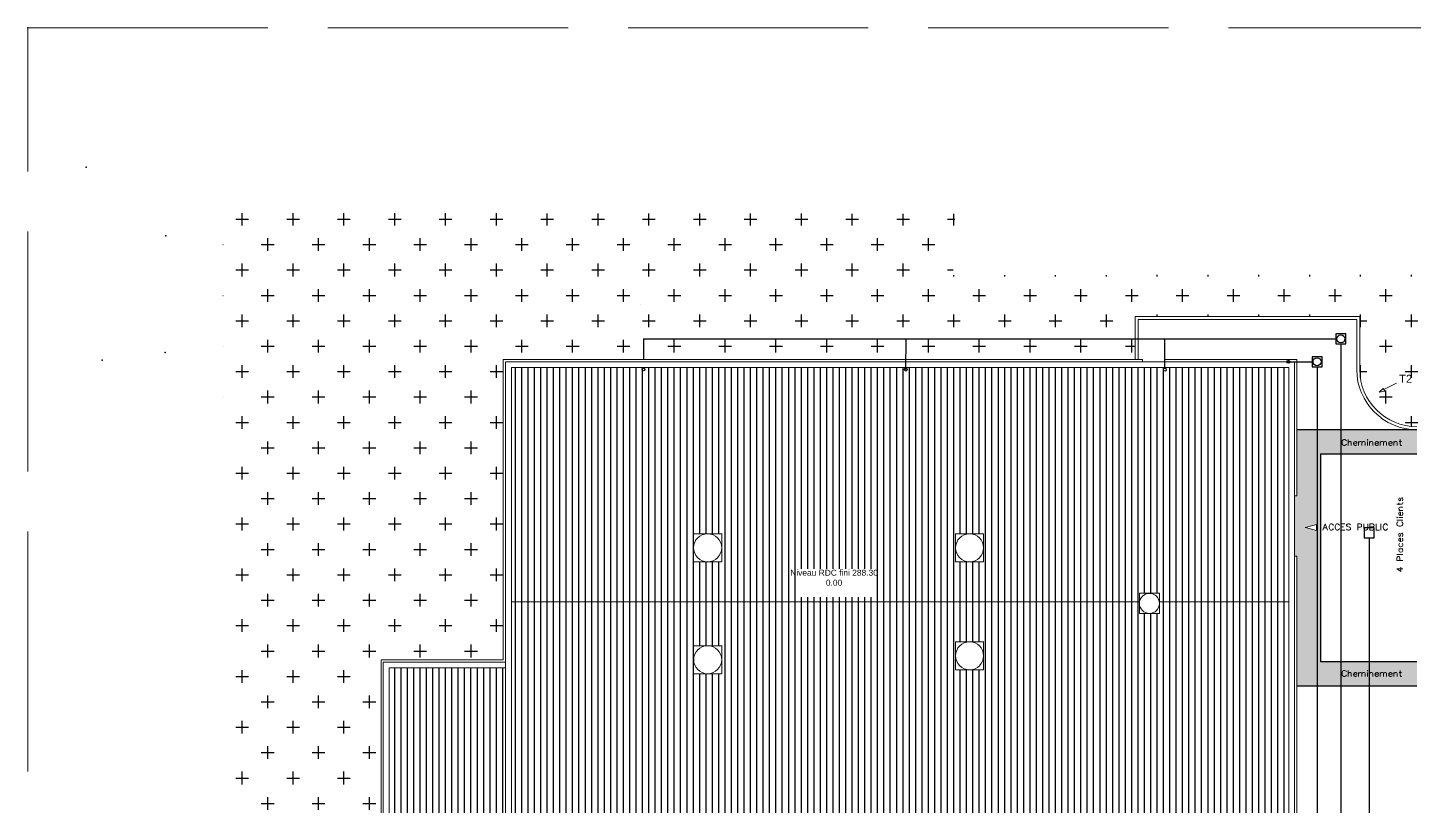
# Model space of a CAD drawing. Header units: millimetres. Extents: x 2259 to 2364, y 714 to 811.
# Drawn here: x 2259.1 to 2328.4, y 772 to 810.9 of the extents above; entities that cross this region are included whole.
import ezdxf
from ezdxf.lldxf.tags import DXFTag

# ---------------------------------------------------------------- set-up
doc = ezdxf.new("R2010")
doc.units = ezdxf.units.MM
doc.linetypes.add('ACAD_ISO02W100', pattern=[15, 12, -3])
for name, color, linetype in [('bordures P1', 7, 'Continuous'), ('bordures T2', 7, 'Continuous'), ('Bâtiment', 250, 'Continuous'), ('EP parking', 191, 'Continuous'), ('EP toiture', 140, 'Continuous'), ('EU', 73, 'Continuous'), ('hachure toiture', 7, 'Continuous'), ('marquage', 230, 'Continuous'), ('nomenclature', 250, 'Continuous'), ("pente et fil d'eau", 7, 'Continuous')]:
    doc.layers.add(name, color=color, linetype=linetype)
doc.styles.get("Standard").update_dxf_attribs({"font": 'arial.ttf'})
tags = doc.linetypes.add('EP', pattern='A,1.840098,-0.072791,["EP toiture",Standard,S=0.2,R=0,X=0,Y=-0.104742],-1.631004', length=3.543893).pattern_tags.tags
tags[6] = DXFTag(74, 10)

msp = doc.modelspace()

# ---------------------------------------------------------------- hatches: boundary and pattern name
at = {"layer": 'hachure toiture', "true_color": 0x939598}
h = msp.add_hatch(dxfattribs=at)
h.set_pattern_fill('ANSI31', color=252, scale=0.1, angle=45)
h.paths.add_polyline_path([(2283.256, 793.954), (2283.256, 782.241), (2314.641, 782.241), (2314.641, 782.665), (2315.642, 782.665), (2315.642, 782.241), (2322.041, 782.241), (2322.041, 793.954)])
h.paths.add_polyline_path([(2292.359, 785.639), (2292.984, 785.639, -0.057138), (2293.144, 785.639), (2293.765, 785.639), (2293.765, 784.241), (2293.078, 784.241, -0.010397), (2293.049, 784.241), (2292.359, 784.241)], flags=16)
h.paths.add_polyline_path([(2297.614, 783.885), (2301.504, 783.885), (2301.504, 782.47), (2297.614, 782.47)], flags=16)
h.paths.add_polyline_path([(2299.131, 783.165), (2299.173, 783.182), (2299.232, 783.182), (2299.275, 783.165), (2299.291, 783.139), (2299.291, 783.114), (2299.275, 783.08), (2299.249, 783.071), (2299.203, 783.058), (2299.216, 783.054), (2299.258, 783.038), (2299.291, 783.012), (2299.3, 782.978), (2299.3, 782.936), (2299.291, 782.91), (2299.275, 782.893), (2299.232, 782.885), (2299.173, 782.885), (2299.131, 782.893), (2299.114, 782.91), (2299.105, 782.936), (2299.105, 782.978), (2299.114, 783.012), (2299.148, 783.038), (2299.19, 783.054), (2299.203, 783.058), (2299.157, 783.071), (2299.131, 783.08), (2299.114, 783.114), (2299.114, 783.139)], flags=0)
h.paths.add_polyline_path([(2300.097, 783.817), (2300.224, 783.817), (2300.266, 783.8), (2300.283, 783.783), (2300.301, 783.758), (2300.301, 783.732), (2300.283, 783.699), (2300.266, 783.682), (2300.224, 783.673), (2300.097, 783.673)], flags=0)
h.paths.add_polyline_path([(2299.571, 782.851), (2299.613, 782.868), (2299.648, 782.868), (2299.694, 782.849), (2299.707, 782.868), (2299.707, 782.893), (2299.69, 782.885), (2299.674, 782.893), (2299.69, 782.91), (2299.707, 782.893), (2299.707, 782.868), (2299.693, 782.847), (2299.716, 782.809), (2299.733, 782.732), (2299.733, 782.69), (2299.716, 782.622), (2299.69, 782.58), (2299.648, 782.563), (2299.613, 782.563), (2299.571, 782.58), (2299.546, 782.622), (2299.529, 782.69), (2299.529, 782.732), (2299.546, 782.809)], flags=0)
h.paths.add_polyline_path([(2299.385, 782.58), (2299.402, 782.597), (2299.419, 782.58), (2299.402, 782.563)], flags=0)
h.paths.add_polyline_path([(2300.393, 783.817), (2300.496, 783.817), (2300.538, 783.8), (2300.572, 783.775), (2300.58, 783.741), (2300.597, 783.699), (2300.597, 783.631), (2300.58, 783.588), (2300.572, 783.554), (2300.538, 783.529), (2300.496, 783.512), (2300.393, 783.512)], flags=0)
h.paths.add_polyline_path([(2299.86, 782.851), (2299.902, 782.868), (2299.936, 782.868), (2299.979, 782.851), (2300.003, 782.809), (2300.021, 782.732), (2300.021, 782.69), (2300.003, 782.622), (2299.979, 782.58), (2299.936, 782.563), (2299.902, 782.563), (2299.86, 782.58), (2299.834, 782.622), (2299.817, 782.69), (2299.817, 782.732), (2299.834, 782.809)], flags=0)
h.paths.add_polyline_path([(2300.114, 783.122), (2300.148, 783.165), (2300.19, 783.182), (2300.216, 783.182), (2300.258, 783.165), (2300.292, 783.122), (2300.301, 783.054), (2300.301, 783.012), (2300.292, 782.936), (2300.258, 782.893), (2300.216, 782.885), (2300.19, 782.885), (2300.148, 782.893), (2300.114, 782.936), (2300.106, 783.012), (2300.106, 783.054)], flags=0)
h.paths.add_polyline_path([(2305.454, 785.639), (2306.143, 785.639, -0.006654), (2306.162, 785.639), (2306.852, 785.639), (2306.852, 784.944, -0.003267), (2306.852, 784.935), (2306.852, 784.241), (2306.186, 784.241, -0.023825), (2306.119, 784.241), (2305.454, 784.241), (2305.454, 784.908, -0.011541), (2305.453, 784.94, -0.011541), (2305.454, 784.972)], flags=16)
h = msp.add_hatch(dxfattribs=at)
h.set_pattern_fill('ANSI31', color=252, scale=0.1, angle=45)
h.paths.add_polyline_path([(2282.959, 778.935), (2277.144, 778.935), (2277.144, 770.527), (2282.959, 770.527)])
h.paths.add_polyline_path([(2322.041, 782.241), (2315.642, 782.241), (2315.642, 781.664), (2315.187, 781.664, -0.046439), (2315.094, 781.664), (2314.641, 781.664), (2314.641, 782.118, -0.045787), (2314.641, 782.209), (2314.641, 782.241), (2283.256, 782.241), (2283.256, 770.527), (2297.749, 770.527), (2302.321, 771.217), (2302.426, 770.527), (2322.041, 770.527)])
h.paths.add_polyline_path([(2292.359, 778.647), (2292.359, 780.045), (2293.765, 780.045), (2293.765, 778.647), (2293.097, 778.647, -0.021971), (2293.035, 778.647)], flags=16)
h.paths.add_polyline_path([(2305.454, 778.842), (2305.454, 779.507, -0.011975), (2305.453, 779.541, -0.011975), (2305.454, 779.574), (2305.454, 780.24), (2306.852, 780.24), (2306.852, 778.842), (2306.186, 778.842, -0.023715), (2306.119, 778.842)], flags=16)
at = {"layer": 'marquage', "true_color": 0xf8991e}
h = msp.add_hatch(dxfattribs=at)
h.set_pattern_fill('SWAMP', color=30, scale=0.0052, angle=45)
h.paths.add_polyline_path([(2323.702, 789.64), (2328.508, 789.64), (2328.508, 790.844), (2322.498, 790.844), (2322.498, 787.538), (2322.388, 787.538), (2322.388, 784.529), (2322.498, 784.529), (2322.498, 778.037), (2328.508, 778.037), (2328.508, 779.24), (2323.702, 779.24)])
h.paths.add_polyline_path([(2323.49, 786.106), (2323.49, 785.801), (2322.931, 785.953)], flags=16)
h.paths.add_polyline_path([(2325.338, 790.174), (2325.355, 790.216), (2325.38, 790.242), (2325.414, 790.259), (2325.456, 790.259), (2325.482, 790.242), (2325.499, 790.225), (2325.507, 790.199), (2325.507, 790.174)], flags=16)
h.paths.add_polyline_path([(2326.041, 790.327), (2326.024, 790.343), (2326.041, 790.352), (2326.05, 790.343)], flags=16)
h.paths.add_polyline_path([(2326.414, 790.174), (2326.423, 790.216), (2326.457, 790.242), (2326.482, 790.259), (2326.524, 790.259), (2326.558, 790.242), (2326.567, 790.225), (2326.584, 790.199), (2326.584, 790.174)], flags=16)
h.paths.add_polyline_path([(2327.101, 790.174), (2327.109, 790.216), (2327.143, 790.242), (2327.169, 790.259), (2327.211, 790.259), (2327.245, 790.242), (2327.253, 790.225), (2327.27, 790.199), (2327.27, 790.174)], flags=16)
h.paths.add_polyline_path([(2325.414, 778.706), (2325.456, 778.706), (2325.482, 778.698), (2325.499, 778.681), (2325.507, 778.655), (2325.507, 778.622), (2325.338, 778.622), (2325.355, 778.664), (2325.38, 778.698)], flags=16)
h.paths.add_polyline_path([(2326.041, 778.808), (2326.05, 778.791), (2326.041, 778.783), (2326.024, 778.791)], flags=16)
h.paths.add_polyline_path([(2326.457, 778.698), (2326.482, 778.706), (2326.524, 778.706), (2326.558, 778.698), (2326.567, 778.681), (2326.584, 778.655), (2326.584, 778.622), (2326.414, 778.622), (2326.423, 778.664)], flags=16)
h.paths.add_polyline_path([(2327.143, 778.698), (2327.169, 778.706), (2327.211, 778.706), (2327.245, 778.698), (2327.253, 778.681), (2327.27, 778.655), (2327.27, 778.622), (2327.101, 778.622), (2327.109, 778.664)], flags=16)
at = {"layer": "pente et fil d'eau", "transparency": 33554687}
h = msp.add_hatch(dxfattribs=at)
h.set_pattern_fill('CROSS', color=3, scale=0.2)
h.paths.add_polyline_path([(2305.419, 801.642), (2268.839, 801.677), (2268.906, 758.432), (2270.796, 758.432), (2271.313, 730.056), (2288.579, 730.056), (2307.101, 730.045), (2307.101, 731.526, 0.421134), (2301.112, 737.363), (2301.112, 732.364), (2280.792, 732.364), (2280.792, 739.441), (2275.782, 739.441), (2275.782, 762.269), (2280.792, 762.269), (2280.792, 767.97), (2278.648, 767.97), (2278.648, 770.129), (2276.747, 770.129), (2276.747, 779.334), (2282.849, 779.334), (2282.849, 794.353), (2314.432, 794.353), (2314.432, 796.503), (2325.649, 796.503), (2325.649, 794.353), (2325.649, 793.853, 0.414204), (2328.517, 790.994), (2333.658, 790.994), (2333.658, 779.879), (2333.658, 779.39), (2333.658, 748.256), (2331.073, 748.256), (2331.073, 733.745), (2316.345, 733.745, 0.413374), (2313.503, 730.895), (2313.503, 730.039), (2318.286, 730.037), (2318.286, 730.206, -0.41238), (2317.926, 730.568, -0.239098), (2318.074, 730.86), (2318.074, 730.861), (2317.845, 731.039), (2317.906, 731.087), (2317.766, 731.28, -0.267419), (2317.418, 731.184), (2317.388, 731.135), (2317.381, 730.846), (2317.306, 730.866), (2317.235, 730.643), (2317.468, 730.618), (2317.473, 730.69), (2317.748, 730.589), (2317.462, 730.54), (2317.468, 730.618), (2317.235, 730.643), (2317.306, 730.866), (2317.235, 730.886), (2317.418, 731.184, -0.341744), (2317.146, 731.534, -1), (2317.871, 731.534, -0.197294), (2317.766, 731.28), (2317.906, 731.087), (2317.964, 731.132), (2318.074, 730.86, -0.446431), (2318.602, 730.749), (2318.608, 730.751), (2318.811, 730.954), (2318.849, 730.888), (2319.778, 731.412), (2319.117, 731.412), (2319.117, 733.421), (2320.422, 733.421), (2320.422, 731.412), (2319.778, 731.412), (2318.849, 730.888), (2318.888, 730.818), (2318.602, 730.749, -0.131576), (2318.65, 730.568, -0.414351), (2318.288, 730.206), (2332.805, 730.03), (2349.443, 798.607), (2305.327, 798.573)])
h.paths.add_polyline_path([(2326.612, 792.716), (2326.827, 792.907), (2326.895, 792.78)], flags=16)
h.paths.add_polyline_path([(2279.756, 762.642), (2279.723, 762.355), (2279.614, 762.621)], flags=16)
h.paths.add_polyline_path([(2278.504, 763.031), (2279.512, 763.031), (2279.512, 763.855), (2278.504, 763.855)], flags=24)
h.paths.add_polyline_path([(2327.362, 792.972), (2328.369, 792.972), (2328.369, 793.796), (2327.362, 793.796)], flags=24)
h.paths.add_polyline_path([(2314.912, 730.285), (2317.224, 730.285), (2317.224, 731.11), (2314.912, 731.11)], flags=24)
h.paths.add_polyline_path([(2320.841, 731.62), (2324.333, 731.62), (2324.333, 733.111), (2320.841, 733.111)], flags=24)

# ---------------------------------------------------------------- linework, layer by layer
at = {"linetype": 'ACAD_ISO02W100', "lineweight": 5}
msp.add_lwpolyline([(2259.088, 810.944), (2364.208, 810.944), (2364.208, 713.76), (2259.088, 713.76)], close=True, dxfattribs=at)
for p in [(2259.088, 810.944, 288.29), (2262.001, 803.98, 288.29), (2265.989, 800.546, 288.29), (2262.804, 794.327), (2265.957, 794.708)]:
    msp.add_point(p)
at = {"layer": 'bordures T2', "lineweight": 5}
for points in [[(2314.432, 794.353), (2314.432, 796.503), (2325.649, 796.503), (2325.649, 794.353), (2325.649, 793.853, 0.413293), (2328.508, 790.994, 0.413293)], [(2314.582, 794.353), (2314.582, 796.353), (2325.499, 796.353), (2325.499, 794.353), (2325.499, 793.852, 0.413305), (2328.508, 790.844)]]:
    msp.add_lwpolyline(points, format="xyb", dxfattribs=at)
at = {"layer": 'Bâtiment', "lineweight": 5}
for points in [[(2282.849, 770.129), (2276.747, 770.129), (2276.747, 779.334), (2282.849, 779.334), (2282.849, 794.353), (2314.786, 794.353), (2314.786, 794.242), (2282.959, 794.242), (2282.959, 794.064), (2282.959, 770.417), (2282.942, 770.417), (2282.959, 770.417), (2282.959, 770.239)], [(2315.887, 794.353), (2315.887, 794.242), (2315.887, 794.353)], [(2322.388, 784.529), (2322.498, 784.529), (2322.498, 770.129), (2302.081, 770.129)], [(2322.498, 784.529), (2322.498, 770.129), (2316.201, 770.129)]]:
    msp.add_lwpolyline(points, dxfattribs=at)
at = {"layer": 'Bâtiment', "lineweight": 20}
for points in [[(2302.176, 770.239), (2322.388, 770.239), (2322.388, 794.242), (2282.959, 794.242), (2282.959, 770.239), (2297.773, 770.239)], [(2318.362, 794.353), (2322.498, 794.353), (2315.887, 794.353)], [(2317.684, 794.353), (2322.498, 794.353)], [(2322.388, 787.538), (2322.498, 787.538), (2322.388, 787.538)], [(2292.359, 785.639), (2292.359, 785.648)], [(2293.765, 785.639), (2293.765, 785.648)], [(2305.454, 785.639), (2305.454, 785.648)], [(2306.852, 785.639), (2306.852, 785.648)], [(2292.359, 784.241), (2292.359, 784.249)], [(2305.454, 784.241), (2305.454, 784.249)], [(2283.256, 782.241), (2314.641, 782.241)], [(2314.641, 782.665), (2314.641, 782.673)], [(2315.642, 782.665), (2315.642, 782.673)], [(2315.642, 782.241), (2322.1, 782.241)], [(2314.641, 781.664), (2314.641, 781.673)], [(2305.454, 780.24), (2305.454, 780.249)], [(2306.852, 780.24), (2306.852, 780.249)], [(2292.359, 780.045), (2292.359, 780.054)], [(2293.765, 780.045), (2293.765, 780.054)], [(2279.442, 770.239), (2279.442, 770.129), (2276.747, 770.129), (2276.747, 779.334)], [(2282.959, 770.239), (2282.942, 770.239), (2276.857, 770.239), (2276.857, 779.223), (2282.942, 779.223), (2282.959, 779.223), (2276.857, 779.223)], [(2277.144, 776.054), (2277.144, 770.527), (2277.144, 778.935), (2282.959, 778.935)], [(2305.454, 778.842), (2305.454, 778.85)], [(2292.359, 778.647), (2292.359, 778.655)]]:
    msp.add_lwpolyline(points, dxfattribs=at)
for points in [[(2322.498, 787.538), (2322.498, 794.353)], [(2302.321, 771.217), (2302.426, 770.527), (2322.1, 770.527), (2322.1, 793.954), (2283.256, 793.954), (2283.256, 770.527), (2297.749, 770.527)], [(2292.359, 784.241), (2292.359, 785.639), (2293.765, 785.639), (2293.765, 784.241), (2293.765, 785.639), (2292.359, 785.639), (2292.359, 784.241), (2293.765, 784.241)], [(2305.454, 784.241), (2305.454, 785.639), (2306.852, 785.639), (2306.852, 784.241), (2306.852, 785.639), (2305.454, 785.639), (2305.454, 784.241), (2306.852, 784.241)], [(2293.765, 784.249), (2293.765, 784.241)], [(2306.852, 784.249), (2306.852, 784.241)], [(2314.641, 781.664), (2314.641, 782.665), (2315.642, 782.665), (2315.642, 781.664), (2315.642, 782.665), (2314.641, 782.665), (2314.641, 781.664), (2315.642, 781.664)], [(2315.642, 781.673), (2315.642, 781.664)], [(2305.454, 778.842), (2305.454, 780.24), (2306.852, 780.24), (2306.852, 778.842), (2306.852, 780.24), (2305.454, 780.24), (2305.454, 778.842), (2306.852, 778.842)], [(2292.359, 778.647), (2292.359, 780.045), (2293.765, 780.045), (2293.765, 778.647), (2293.765, 780.045), (2292.359, 780.045), (2292.359, 778.647), (2293.765, 778.647)], [(2306.852, 778.85), (2306.852, 778.842)], [(2293.765, 778.655), (2293.765, 778.647)]]:
    msp.add_lwpolyline(points, close=True, dxfattribs=at)
for centre, radius in [((2293.064, 784.942), 0.702), ((2306.153, 784.94), 0.7), ((2315.14, 782.163), 0.501), ((2306.153, 779.541), 0.7), ((2293.066, 779.346), 0.7)]:
    msp.add_circle(centre, radius, dxfattribs=at)
at = {"layer": 'EP parking'}
for p, q in [((2326.376, 785.939), (2325.876, 785.939)), ((2325.876, 785.939), (2325.876, 785.439)), ((2326.376, 785.439), (2326.376, 785.939)), ((2325.876, 785.439), (2326.126, 785.439)), ((2325.876, 785.439), (2326.126, 785.439)), ((2326.126, 785.439), (2326.126, 767.208)), ((2326.126, 785.439), (2326.376, 785.439))]:
    msp.add_line(p, q, dxfattribs=at)
at = {"layer": 'EP toiture', "linetype": 'EP'}
for p, q in [((2289.71, 797.103), (2289.703, 797.103)), ((2289.865, 795.382), (2289.865, 794.353)), ((2302.969, 793.853), (2302.979, 795.382)), ((2315.904, 793.92), (2315.904, 795.382))]:
    msp.add_line(p, q, dxfattribs=at)
at = {"layer": 'EP toiture'}
for p, q in [((2324.956, 795.632), (2324.456, 795.632)), ((2324.456, 795.632), (2324.456, 795.132)), ((2324.956, 795.382), (2324.956, 795.632)), ((2289.865, 795.382), (2302.979, 795.382)), ((2302.979, 795.382), (2315.904, 795.382)), ((2315.904, 795.382), (2324.456, 795.382)), ((2324.456, 795.132), (2324.956, 795.132)), ((2324.706, 795.132), (2324.706, 770.003)), ((2324.956, 795.132), (2324.956, 795.382))]:
    msp.add_line(p, q, dxfattribs=at)
msp.add_circle((2324.706, 795.382), 0.2, dxfattribs=at)
at = {"layer": 'EP toiture', "linetype": 'EP'}
for centre in [(2289.858, 793.86), (2302.969, 793.853), (2315.908, 793.847)]:
    msp.add_circle(centre, 0.0727, dxfattribs=at)
at = {"layer": 'EU', "linetype": 'EP'}
msp.add_line((2322.085, 794.242), (2322.764, 794.242), dxfattribs=at)
at = {"layer": 'EU'}
for p, q in [((2322.764, 794.242), (2323.264, 794.242)), ((2323.764, 794.492), (2323.264, 794.492)), ((2323.264, 794.492), (2323.264, 793.992)), ((2323.764, 794.242), (2323.764, 794.492)), ((2323.764, 793.992), (2323.764, 794.242)), ((2323.264, 793.992), (2323.764, 793.992)), ((2323.514, 793.992), (2323.514, 745.809))]:
    msp.add_line(p, q, dxfattribs=at)
at = {"layer": 'EU', "linetype": 'EP'}
msp.add_circle((2322.085, 794.242), 0.0727, dxfattribs=at)
at = {"layer": 'EU'}
msp.add_circle((2323.514, 794.242), 0.2, dxfattribs=at)
at = {"layer": 'marquage'}
for p, q in [((2328.508, 790.844), (2322.498, 790.844)), ((2323.702, 779.24), (2323.702, 789.64)), ((2323.702, 789.64), (2328.508, 789.64)), ((2328.508, 779.24), (2323.702, 779.24)), ((2322.498, 778.037), (2328.508, 778.037))]:
    msp.add_line(p, q, dxfattribs=at)
at = {"layer": 'marquage', "lineweight": 5}
for points in [[(2327.499, 787.131), (2327.745, 787.131), (2327.787, 787.14), (2327.804, 787.174), (2327.804, 787.199)], [(2327.643, 787.445), (2327.618, 787.428), (2327.601, 787.386), (2327.601, 787.343), (2327.618, 787.301), (2327.643, 787.284), (2327.669, 787.301), (2327.686, 787.326), (2327.702, 787.402), (2327.711, 787.428), (2327.745, 787.445), (2327.762, 787.445), (2327.787, 787.428), (2327.804, 787.386), (2327.804, 787.343), (2327.787, 787.301), (2327.762, 787.284)], [(2327.601, 787.089), (2327.601, 787.182)], [(2327.66, 786.809), (2327.618, 786.86), (2327.601, 786.885), (2327.601, 786.928), (2327.618, 786.953), (2327.66, 786.97), (2327.804, 786.97)], [(2327.804, 786.809), (2327.601, 786.809)], [(2327.686, 786.555), (2327.686, 786.724), (2327.66, 786.724), (2327.626, 786.716), (2327.618, 786.699), (2327.601, 786.673), (2327.601, 786.631), (2327.618, 786.597), (2327.643, 786.572), (2327.686, 786.555), (2327.711, 786.555), (2327.762, 786.572), (2327.787, 786.597), (2327.804, 786.631), (2327.804, 786.673), (2327.787, 786.699), (2327.762, 786.724)], [(2327.601, 786.453), (2327.804, 786.453)], [(2322.926, 785.949), (2322.931, 785.953), (2323.49, 786.106), (2323.49, 785.801), (2322.931, 785.953)], [(2323.804, 785.83), (2323.922, 786.135), (2324.033, 785.83)], [(2323.846, 785.932), (2323.99, 785.932)], [(2324.329, 786.059), (2324.321, 786.093), (2324.287, 786.118), (2324.261, 786.135), (2324.202, 786.135), (2324.177, 786.118), (2324.151, 786.093), (2324.134, 786.059), (2324.117, 786.017), (2324.117, 785.949), (2324.134, 785.907), (2324.151, 785.873), (2324.177, 785.847), (2324.202, 785.83), (2324.261, 785.83), (2324.287, 785.847), (2324.321, 785.873), (2324.329, 785.907)], [(2324.634, 786.059), (2324.617, 786.093), (2324.592, 786.118), (2324.558, 786.135), (2324.507, 786.135), (2324.473, 786.118), (2324.448, 786.093), (2324.431, 786.059), (2324.422, 786.017), (2324.422, 785.949), (2324.431, 785.907), (2324.448, 785.873), (2324.473, 785.847), (2324.507, 785.83), (2324.558, 785.83), (2324.592, 785.847), (2324.617, 785.873), (2324.634, 785.907)], [(2324.906, 785.83), (2324.719, 785.83), (2324.719, 786.135), (2324.906, 786.135)], [(2324.719, 785.991), (2324.838, 785.991)], [(2325.194, 786.093), (2325.16, 786.118), (2325.117, 786.135), (2325.067, 786.135), (2325.016, 786.118), (2324.99, 786.093), (2324.99, 786.059), (2325.007, 786.034), (2325.016, 786.017), (2325.05, 786.008), (2325.134, 785.974), (2325.16, 785.966), (2325.177, 785.949), (2325.194, 785.915), (2325.194, 785.873), (2325.16, 785.847), (2325.117, 785.83), (2325.067, 785.83), (2325.016, 785.847), (2324.99, 785.873)], [(2325.55, 785.83), (2325.55, 786.135), (2325.677, 786.135), (2325.719, 786.118), (2325.736, 786.101), (2325.745, 786.076), (2325.745, 786.034), (2325.736, 786.008), (2325.719, 785.991), (2325.677, 785.974), (2325.55, 785.974)], [(2325.846, 786.135), (2325.846, 785.915), (2325.863, 785.873), (2325.889, 785.847), (2325.931, 785.83), (2325.965, 785.83), (2326.007, 785.847), (2326.033, 785.873), (2326.05, 785.915), (2326.05, 786.135)], [(2326.296, 785.991), (2326.338, 785.974), (2326.346, 785.966), (2326.363, 785.932), (2326.363, 785.89), (2326.346, 785.864), (2326.338, 785.847), (2326.296, 785.83), (2326.16, 785.83), (2326.16, 786.135), (2326.296, 786.135), (2326.338, 786.118), (2326.346, 786.101), (2326.363, 786.076), (2326.363, 786.051), (2326.346, 786.017), (2326.338, 786.008), (2326.296, 785.991), (2326.16, 785.991)], [(2326.465, 786.135), (2326.465, 785.83), (2326.635, 785.83)], [(2326.711, 785.83), (2326.711, 786.135)], [(2327.033, 786.059), (2327.024, 786.093), (2326.991, 786.118), (2326.965, 786.135), (2326.906, 786.135), (2326.88, 786.118), (2326.846, 786.093), (2326.838, 786.059), (2326.821, 786.017), (2326.821, 785.949), (2326.838, 785.907), (2326.846, 785.873), (2326.88, 785.847), (2326.906, 785.83), (2326.965, 785.83), (2326.991, 785.847), (2327.024, 785.873), (2327.033, 785.907)], [(2327.804, 786.326), (2327.499, 786.326)], [(2327.575, 786.241), (2327.541, 786.224), (2327.516, 786.199), (2327.499, 786.173), (2327.499, 786.114), (2327.516, 786.08), (2327.541, 786.055), (2327.575, 786.038), (2327.618, 786.029), (2327.686, 786.029), (2327.728, 786.038), (2327.762, 786.055), (2327.787, 786.08), (2327.804, 786.114), (2327.804, 786.173), (2327.787, 786.199), (2327.762, 786.224), (2327.728, 786.241)], [(2327.643, 785.665), (2327.618, 785.656), (2327.601, 785.614), (2327.601, 785.572), (2327.618, 785.529), (2327.643, 785.512), (2327.669, 785.529), (2327.686, 785.555), (2327.702, 785.623), (2327.711, 785.656), (2327.745, 785.665), (2327.762, 785.665), (2327.787, 785.656), (2327.804, 785.614), (2327.804, 785.572), (2327.787, 785.529), (2327.762, 785.512)], [(2327.686, 785.258), (2327.686, 785.428), (2327.66, 785.428), (2327.626, 785.411), (2327.618, 785.394), (2327.601, 785.368), (2327.601, 785.326), (2327.618, 785.3), (2327.643, 785.267), (2327.686, 785.258), (2327.711, 785.258), (2327.762, 785.267), (2327.787, 785.3), (2327.804, 785.326), (2327.804, 785.368), (2327.787, 785.394), (2327.762, 785.428)], [(2327.643, 785.165), (2327.618, 785.139), (2327.601, 785.114), (2327.601, 785.072), (2327.618, 785.038), (2327.643, 785.012), (2327.686, 784.995), (2327.711, 784.995), (2327.762, 785.012), (2327.787, 785.038), (2327.804, 785.072), (2327.804, 785.114), (2327.787, 785.139), (2327.762, 785.165)], [(2327.804, 784.614), (2327.499, 784.614)], [(2327.804, 784.309), (2327.499, 784.309), (2327.499, 784.436), (2327.516, 784.478), (2327.533, 784.495), (2327.558, 784.512), (2327.601, 784.512), (2327.626, 784.495), (2327.643, 784.478), (2327.66, 784.436), (2327.66, 784.309)], [(2327.601, 784.894), (2327.804, 784.894)], [(2327.643, 784.894), (2327.618, 784.868), (2327.601, 784.843), (2327.601, 784.8), (2327.618, 784.767), (2327.643, 784.741), (2327.686, 784.724), (2327.711, 784.724), (2327.762, 784.741), (2327.787, 784.767), (2327.804, 784.8), (2327.804, 784.843), (2327.787, 784.868), (2327.762, 784.894)], [(2327.804, 783.894), (2327.499, 783.894), (2327.702, 783.749), (2327.702, 783.97)]]:
    msp.add_lwpolyline(points, dxfattribs=at)
msp.add_lwpolyline([(2327.516, 786.445), (2327.533, 786.453), (2327.516, 786.47), (2327.499, 786.453)], close=True, dxfattribs=at)
at = {"layer": 'nomenclature', "lineweight": 5}
msp.add_lwpolyline([(2326.827, 792.907), (2326.612, 792.716), (2326.895, 792.78)], close=True, dxfattribs=at)
msp.add_lwpolyline([(2326.859, 792.848), (2327.48, 793.179)], dxfattribs=at)
at = {"layer": "pente et fil d'eau", "lineweight": 5}
for points in [[(2324.982, 790.284), (2324.965, 790.31), (2324.939, 790.343), (2324.906, 790.352), (2324.855, 790.352), (2324.821, 790.343), (2324.795, 790.31), (2324.778, 790.284), (2324.77, 790.242), (2324.77, 790.174), (2324.778, 790.123), (2324.795, 790.098), (2324.821, 790.072), (2324.855, 790.055), (2324.906, 790.055), (2324.939, 790.072), (2324.965, 790.098), (2324.982, 790.123)], [(2325.066, 790.055), (2325.066, 790.352)], [(2325.066, 790.199), (2325.109, 790.242), (2325.134, 790.259), (2325.185, 790.259), (2325.211, 790.242), (2325.228, 790.199), (2325.228, 790.055)], [(2325.338, 790.174), (2325.507, 790.174), (2325.507, 790.199), (2325.499, 790.225), (2325.482, 790.242), (2325.456, 790.259), (2325.414, 790.259), (2325.38, 790.242), (2325.355, 790.216), (2325.338, 790.174), (2325.338, 790.14), (2325.355, 790.098), (2325.38, 790.072), (2325.414, 790.055), (2325.456, 790.055), (2325.482, 790.072), (2325.507, 790.098)], [(2325.592, 790.055), (2325.592, 790.259)], [(2325.592, 790.199), (2325.643, 790.242), (2325.668, 790.259), (2325.711, 790.259), (2325.736, 790.242), (2325.753, 790.199), (2325.753, 790.055)], [(2325.753, 790.199), (2325.795, 790.242), (2325.821, 790.259), (2325.872, 790.259), (2325.897, 790.242), (2325.914, 790.199), (2325.914, 790.055)], [(2326.041, 790.259), (2326.041, 790.055)], [(2326.143, 790.055), (2326.143, 790.259)], [(2326.143, 790.199), (2326.185, 790.242), (2326.211, 790.259), (2326.253, 790.259), (2326.279, 790.242), (2326.296, 790.199), (2326.296, 790.055)], [(2326.414, 790.174), (2326.584, 790.174), (2326.584, 790.199), (2326.567, 790.225), (2326.558, 790.242), (2326.524, 790.259), (2326.482, 790.259), (2326.457, 790.242), (2326.423, 790.216), (2326.414, 790.174), (2326.414, 790.14), (2326.423, 790.098), (2326.457, 790.072), (2326.482, 790.055), (2326.524, 790.055), (2326.558, 790.072), (2326.584, 790.098)], [(2326.668, 790.055), (2326.668, 790.259)], [(2326.668, 790.199), (2326.711, 790.242), (2326.736, 790.259), (2326.787, 790.259), (2326.813, 790.242), (2326.83, 790.199), (2326.83, 790.055)], [(2326.83, 790.199), (2326.872, 790.242), (2326.897, 790.259), (2326.94, 790.259), (2326.965, 790.242), (2326.982, 790.199), (2326.982, 790.055)], [(2327.101, 790.174), (2327.27, 790.174), (2327.27, 790.199), (2327.253, 790.225), (2327.245, 790.242), (2327.211, 790.259), (2327.169, 790.259), (2327.143, 790.242), (2327.109, 790.216), (2327.101, 790.174), (2327.101, 790.14), (2327.109, 790.098), (2327.143, 790.072), (2327.169, 790.055), (2327.211, 790.055), (2327.245, 790.072), (2327.27, 790.098)], [(2327.355, 790.055), (2327.355, 790.259)], [(2327.355, 790.199), (2327.397, 790.242), (2327.423, 790.259), (2327.474, 790.259), (2327.499, 790.242), (2327.516, 790.199), (2327.516, 790.055)], [(2327.626, 790.259), (2327.728, 790.259)], [(2327.669, 790.352), (2327.669, 790.115), (2327.686, 790.072), (2327.711, 790.055), (2327.745, 790.055)], [(2324.982, 778.74), (2324.965, 778.766), (2324.939, 778.791), (2324.906, 778.808), (2324.855, 778.808), (2324.821, 778.791), (2324.795, 778.766), (2324.778, 778.74), (2324.77, 778.698), (2324.77, 778.622), (2324.778, 778.579), (2324.795, 778.554), (2324.821, 778.52), (2324.855, 778.511), (2324.906, 778.511), (2324.939, 778.52), (2324.965, 778.554), (2324.982, 778.579)], [(2325.066, 778.511), (2325.066, 778.808)], [(2327.669, 778.808), (2327.669, 778.562), (2327.686, 778.52), (2327.711, 778.511), (2327.745, 778.511)], [(2325.066, 778.655), (2325.109, 778.698), (2325.134, 778.706), (2325.185, 778.706), (2325.211, 778.698), (2325.228, 778.655), (2325.228, 778.511)], [(2325.338, 778.622), (2325.507, 778.622), (2325.507, 778.655), (2325.499, 778.681), (2325.482, 778.698), (2325.456, 778.706), (2325.414, 778.706), (2325.38, 778.698), (2325.355, 778.664), (2325.338, 778.622), (2325.338, 778.596), (2325.355, 778.554), (2325.38, 778.52), (2325.414, 778.511), (2325.456, 778.511), (2325.482, 778.52), (2325.507, 778.554)], [(2325.592, 778.511), (2325.592, 778.706)], [(2325.592, 778.655), (2325.643, 778.698), (2325.668, 778.706), (2325.711, 778.706), (2325.736, 778.698), (2325.753, 778.655), (2325.753, 778.511)], [(2325.753, 778.655), (2325.795, 778.698), (2325.821, 778.706), (2325.872, 778.706), (2325.897, 778.698), (2325.914, 778.655), (2325.914, 778.511)], [(2326.041, 778.706), (2326.041, 778.511)], [(2326.143, 778.511), (2326.143, 778.706)], [(2326.143, 778.655), (2326.185, 778.698), (2326.211, 778.706), (2326.253, 778.706), (2326.279, 778.698), (2326.296, 778.655), (2326.296, 778.511)], [(2326.414, 778.622), (2326.584, 778.622), (2326.584, 778.655), (2326.567, 778.681), (2326.558, 778.698), (2326.524, 778.706), (2326.482, 778.706), (2326.457, 778.698), (2326.423, 778.664), (2326.414, 778.622), (2326.414, 778.596), (2326.423, 778.554), (2326.457, 778.52), (2326.482, 778.511), (2326.524, 778.511), (2326.558, 778.52), (2326.584, 778.554)], [(2326.668, 778.511), (2326.668, 778.706)], [(2326.668, 778.655), (2326.711, 778.698), (2326.736, 778.706), (2326.787, 778.706), (2326.813, 778.698), (2326.83, 778.655), (2326.83, 778.511)], [(2326.83, 778.655), (2326.872, 778.698), (2326.897, 778.706), (2326.94, 778.706), (2326.965, 778.698), (2326.982, 778.655), (2326.982, 778.511)], [(2327.101, 778.622), (2327.27, 778.622), (2327.27, 778.655), (2327.253, 778.681), (2327.245, 778.698), (2327.211, 778.706), (2327.169, 778.706), (2327.143, 778.698), (2327.109, 778.664), (2327.101, 778.622), (2327.101, 778.596), (2327.109, 778.554), (2327.143, 778.52), (2327.169, 778.511), (2327.211, 778.511), (2327.245, 778.52), (2327.27, 778.554)], [(2327.355, 778.511), (2327.355, 778.706)], [(2327.355, 778.655), (2327.397, 778.698), (2327.423, 778.706), (2327.474, 778.706), (2327.499, 778.698), (2327.516, 778.655), (2327.516, 778.511)], [(2327.626, 778.706), (2327.728, 778.706)]]:
    msp.add_lwpolyline(points, dxfattribs=at)
for points in [[(2326.024, 790.343), (2326.041, 790.327), (2326.05, 790.343), (2326.041, 790.352)], [(2326.024, 778.791), (2326.041, 778.783), (2326.05, 778.791), (2326.041, 778.808)]]:
    msp.add_lwpolyline(points, close=True, dxfattribs=at)

# ---------------------------------------------------------------- texts
at = {"layer": 'bordures P1', "insert": (2297.256, 783.845), "char_height": 0.3, "attachment_point": 1}
msp.add_mtext_dynamic_manual_height_columns('\\pxqc;Niveau RDC fini 288.30\\P0.00', width=4.24875, gutter_width=12.5, heights=[0], dxfattribs=at)
at = {"layer": 'nomenclature', "insert": (2327.462, 793.592), "char_height": 0.4, "attachment_point": 1}
msp.add_mtext_dynamic_manual_height_columns(' T2', width=1.09177, gutter_width=12.5, heights=[0], dxfattribs=at)

doc.saveas('drawing.dxf')
